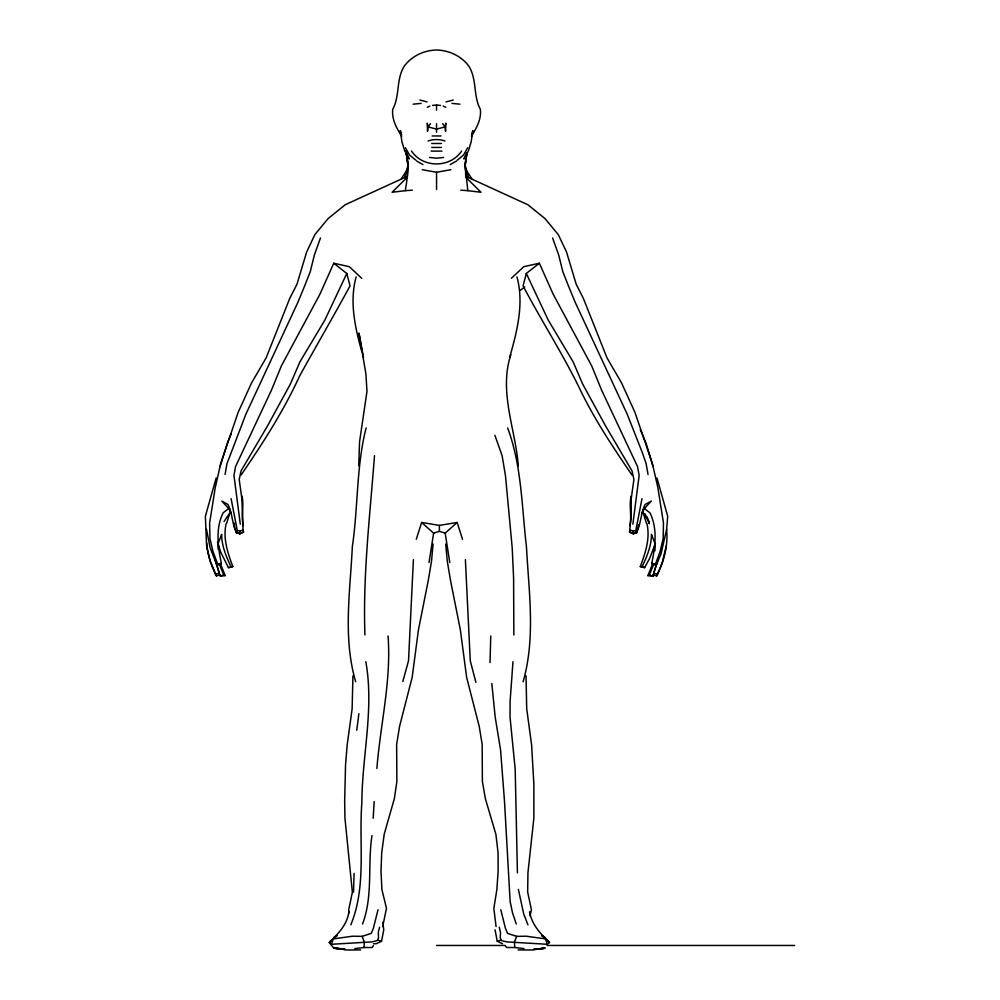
<?xml version="1.0" encoding="UTF-8"?>
<svg xmlns="http://www.w3.org/2000/svg" width="1000" height="1000" viewBox="0 0 1000 1000"><rect width="100%" height="100%" fill="white"/><g stroke="black" fill="none" stroke-linecap="round" stroke-linejoin="round"><path stroke-width="1.5" d="M436.55 132.137L436.55 123.763M436.55 110.175L436.55 105.075L440.562 105.412M364.925 634.95C362.788 574.95 370 515.388 374.5 455.688M436.562 189.55L436.55 172.275L422.225 169.7M352.938 675.888L352.137 708.787L347.188 744.9L345.55 764.812L344.663 800.962L344.925 818.012L352.375 892.188L348.688 909.912L349.162 912.85M526.025 675.888L526.712 708.787L531.6 744.9L533.862 784.038L533.875 818.012L527.95 872.675L527.663 892.1L531.45 909.788L530.05 915.7M654.95 550.8L655 543.337L651.45 534.438C651.462 545.788 646.938 556.512 642.163 566.587L640.288 566.562C645.4 552.962 650.275 538.488 646.988 523.763M516.962 276.925C524.25 303.6 517.038 331.625 509.6 357.5M490.025 662.6L490.763 635.988M353.525 892.175L354.062 873.388M413.4 559.675L408.525 660.775L402.812 681.513M358.7 465.8L359.562 441.875L366.987 391.25L365.9 373.875L358.95 333.013L363.512 357.5M216.163 477.95L205.387 516.263L206.6 546.062L209.975 560.438L216.4 575.85L219.9 575.025L216.562 564.062M401.625 134.762L400.275 130.612L401.95 141.825L404.675 150.8L409.188 158.988L405.925 151.675L407.912 163.388L407.325 177.213L392.075 192.275L405.262 190.662C407.562 177.55 409.363 163.925 405.712 150.887M638.75 524.525L636.812 532.7L633.55 533.713L629.538 532.05L631.1 516.788L631.225 498.787L633.9 479.462L632.025 470.913L605.6 425.975L582.663 384.05L573.125 361.812L548.225 320.1L526.312 273.475L539.35 263.225L553.138 294.137L591.663 365.838L601.712 390.363L637.513 466.512L639.15 475.487L632.863 524.188M240.3 524.175L233.95 475.487L235.575 466.512L271.375 390.35L281.413 365.825L319.962 294.137L333.75 263.238L346.788 273.475L324.862 320.1L299.962 361.788L290.375 384.025L267.5 425.938L241.05 470.9L239.2 479.475L241.887 498.787L243.038 530.112L240.125 531L239.988 533.787L236.3 532.688L234.5 527.225L234.288 523.188M373.175 818.263L374.162 801.612M666.237 545.875L662.225 562.737L656.7 575.925L653.188 575.037L656.55 564.05M371.962 835.6C367.488 864.963 373.237 895.888 362.525 924.038M376.9 768.462C380.337 724.3 391.475 680.562 388.025 635.988M642.675 509.963L644.4 508.55L650 512.863C657.788 528.725 655.138 546.938 651.737 563.438L652.975 564.75L656.287 565.075L661.125 553.612L666.612 529.325L667.712 516.263L656.95 477.95M354.825 948.575L363.963 947.5L364.425 942.225L362.1 936.35L352.625 936.213L333.3 938.875L331.438 944.287L371.9 941.9L377.038 940.7L378.525 938.088L378.3 932.288L379.588 927.188M512.975 661.688L510.112 701.087L510.012 716.912L515.188 769.188L517.425 872.837M433.088 544.05L431.5 561.362L428.212 580.775L418.45 629.8L412.163 677.375L399.613 726.162L396.637 744.287L396.863 781.55L394.363 798.587L384.237 834.038L381.712 852.688L381 871.213L381.912 889.575L386.475 908.25L382.713 926.562M629.938 525.638C631.912 515.825 628.95 505.875 631.087 496.138M356.775 730.225L358.875 713.7M226.112 523.763C222.812 538.488 227.712 552.95 232.812 566.562L228.463 567.675L220.7 552.087L217.475 542.263M429.025 562.525L433.612 533.15L421.637 522.463L416.275 539.288M466.938 153.15L465.138 165.562L467.837 190.662L481.025 192.275L465.788 177.225L465.213 163.388L466.725 153.737L465.138 165.562L468.488 177.562L527.888 204.75L545 218.588L558.275 234.587L566.512 251.962L576.225 284.337L583.337 298.325L606.987 357.837L621.525 382.875L634.987 412.45L652.337 463.4L657.85 487.512L663.475 523L663.162 538.45L660.062 551.65L655.475 563.95L656.287 565.075M225.075 474.425L226.988 463.587L245.875 414.237L298.038 301.975L304.363 286.637L310.275 271.625L314.35 255.075L320.462 237.987M655.387 543.55L649.85 557.95L644.638 567.663L640.288 566.562M373.462 943.763L376.25 943.713L381.55 941.287L383.762 929.775L382.8 922.25M510.887 354.513C498.612 391.763 515.438 428.725 518.337 465.875M636.812 532.7L635.788 530.688L641.988 498.713M356.138 276.925C349.312 301.5 355.037 327.575 361.788 351.562M523.1 681.8C535.737 637.737 528.812 591.625 526.45 546.712C521.725 507 521.775 465.838 507.65 427.962M366.1 427.925C356.25 466.65 358.188 507.275 352.337 546.712C350.175 591.575 342.788 637.725 355.675 681.675M526.312 273.475L523.062 285.875C541.013 320.062 561.975 352.562 578.987 387.225C593.7 418.225 612.688 446.85 632 475.062M378.013 909.712L373.35 928.413L371.225 933.413L362.1 936.35M653.188 575.037L658.138 559.138M206.5 529.325L210.138 547.75L216.825 565.062L217.638 563.95L213.038 551.65L209.938 538.45L209.625 523L215.263 487.512L220.775 463.425L238.1 412.463L251.575 382.875L266.15 357.837L289.788 298.325L296.925 284.35L306.65 252L314.862 234.613L328.113 218.588L345.213 204.75L404.613 177.562L407.975 165.562L406.375 153.737M220.062 466.613L227.338 443.088L231.225 433.688M348.938 911.637C347.262 924.625 338.137 933.85 329.288 942.5L333.688 948.037L345.188 949.425L334.113 947.65M654.513 573.7L652.925 576.263L647.862 575.662L652.5 564.138M226.675 523.2L229.625 513.75M471.525 134.762L472.85 130.612L471.163 141.8L468.45 150.787L463.925 159L466.637 152.9M647.862 575.662L649.388 574.812L653.375 565.112M333.3 938.875L333.9 937.3L337.188 935.475L329.288 942.5L331.438 944.287M350.825 924.812C366.75 886.263 358.7 843.288 361.863 802.712C362.062 755.562 374.3 708.85 365.812 661.688M499.2 927.188L500.5 932.288L500.262 938.088L501.75 940.7L506.887 941.9L547.362 944.287L545.5 938.875L526.175 936.213L516.7 936.35L514.375 942.225L514.837 947.5L523.962 948.575M236.3 532.688L237.312 530.7L231.112 498.713M656.7 575.925C664.025 561.65 668.238 545.413 666.612 529.325M641.988 513.2L644.4 508.55L651.287 501.087L645.163 504.462C640.6 513.237 641.162 523.612 636.663 532.375L633.112 533.787L629.538 532.05M467.7 147.738L463.45 155.137L457.262 160.175M241.05 475.025C262.712 443.425 283.6 411.062 299.562 376.087C316.225 345.938 333.562 316.163 350.05 285.887L346.788 273.475M471.425 136.25C476.538 128.088 481.562 119.188 480.35 109.237C473.062 95.975 477.175 79.237 468.787 66.05C461.112 55.9 449.137 50.338 436.55 50C423.963 50.338 411.987 55.9 404.325 66.05C395.925 79.237 400.05 95.975 392.75 109.237C391.55 119.188 396.55 128.125 401.712 136.25M401.4 178.575L407.612 169.062M224.062 521.487L230.487 511.875M373.488 945.612L372.163 947.513L363.963 947.5M430.475 123.675L428.05 126.925L427.537 131.325L427.275 123.138L428.05 126.925L436.55 129.1L445.062 126.925L445.825 123.138L445.562 131.325L445.062 126.925L442.625 123.675M461.625 151.075C450.05 168.188 423.038 168.238 411.475 151.062M230.425 509.963L228.7 508.55L223.1 512.863C215.312 528.725 217.963 546.938 221.363 563.438L220.125 564.738L216.825 565.062M511.388 278.288L523.8 266.675L539.35 263.225M449.762 562.525L445.188 533.15L457.163 522.463L462.512 539.288M547.362 944.287L549.5 942.5C540.612 933.863 531.688 924.575 529.575 911.725M519.95 290.538L524.75 286.975M243.038 530.112L243.575 532.062L239.55 533.713M330.363 940.975L332.113 939.812M450.188 164.613L456.45 161.062M243.575 532.062L239.988 533.787L236.425 532.4C231.962 523.625 232.512 513.25 227.95 504.45L221.825 501.087L228.7 508.55L231.125 513.188M427.3 107.287L429.837 106.1M228.463 567.675L232.812 566.562M225.175 575.6L223.725 574.812L220.175 576.25L225.175 575.6L220.6 564.15M428.125 141C433.375 139.075 439.712 139.1 444.963 141M518.138 949.912L531.737 950L545.112 948.037L533.612 949.425L544.012 948.425L544.675 947.65M495.037 929.775L497.25 941.287L500.225 940.288M433.612 533.15L439.4 531.325L445.188 533.15M413.175 104.188L421.213 103.375M450.875 169.7L436.55 172.275M446.05 101.912L453.212 100.037M215.538 574.15L219.213 573.263L219.9 575.025M633.55 533.713L632.975 530.975L630.125 530.075M421.637 522.463L439.4 525.4L457.163 522.463M217.638 563.95L221.363 563.438M404.613 177.562L407.325 177.213M443.587 157.463L436.538 158.188L429.538 157.463M632.975 530.975L635.788 530.688M432.537 105.412L436.55 105.075M431.712 143.488L441.388 143.512M535.763 949.038L544.012 948.425M405.262 190.662L412.35 190.175M441.975 151.113L431.138 151.1M451.9 103.375L459.938 104.188M514.837 947.5L506.637 947.513L505.3 945.612M440.962 135.963L432.15 135.963M431.75 147.425L441.35 147.438M360.662 949.912L347.05 950L333.688 948.037M436.55 945.462L505.05 945.462M547.075 945.462L794.613 945.462M460.775 190.15L467.837 190.662M334.787 948.425L343.025 949.038M237.312 530.7L240.125 531M465.788 177.225L468.488 177.562M651.737 563.438L655.475 563.95M516.7 936.35L507.575 933.413L505.45 928.413L500.775 909.712M333.75 263.238L349.3 266.675L361.712 278.3M653.888 573.25L657.562 574.163M419.888 100.025L427.062 101.912M378.575 940.288L381.55 941.287M649.388 574.812L652.925 576.263M642.163 566.587L644.638 567.663M497.25 941.287L502.537 943.713M443.263 106.1L445.812 107.287M416.675 161.05L422.912 164.6M546.675 939.812L548.425 940.975M415.838 160.15L409.637 155.162L405.4 147.738M549.5 942.5L541.6 935.475L544.9 937.3L545.5 938.875M642.613 511.875L649.038 521.487M465.5 169.075L471.7 178.575M216.4 575.85C211.137 565.737 207.425 554.375 206.7 542.962M219.725 565.112L223.725 574.812M645.075 513.862L649.362 523.75L647.163 516.95M640.3 429.613L645.987 442.975L653.05 466.6M230.938 566.587C226.175 556.512 221.637 545.8 221.65 534.438L218.113 543.337L218.137 549.3M527.962 924.812L523.737 914.125L518.387 889.4M552.612 238L558.737 255.087L562.8 271.637L568.737 286.65L575.05 301.988L627.225 414.237L642.562 453.237L646.112 463.575L648.025 474.425M494.875 435.288L502.088 455.55L505.487 475.8L512.2 547.788L513.6 578L513.85 634.95M516.275 924.038L512.513 912.837L510.138 901.513L504.525 801.65L500.575 749.963L495.175 716.925L491.812 683.525M214.963 559.15L219.213 573.263M643.487 513.75L646.425 523.2M475.887 682.362L470.275 660.775L465.387 559.675M242.013 496.138C244.163 505.875 241.15 515.812 243.162 525.638M496.087 926.562L493.837 908.475L496.875 889.587L498.125 871.263L498.088 852.925L495.913 834.4L485.375 798.65L482.388 781.538L482.15 744.287L479.162 726.162L466.637 677.375L460.35 629.8L450.575 580.775L447.3 561.362L445.712 544.05M439.4 525.4L439.4 531.325"/></g></svg>
